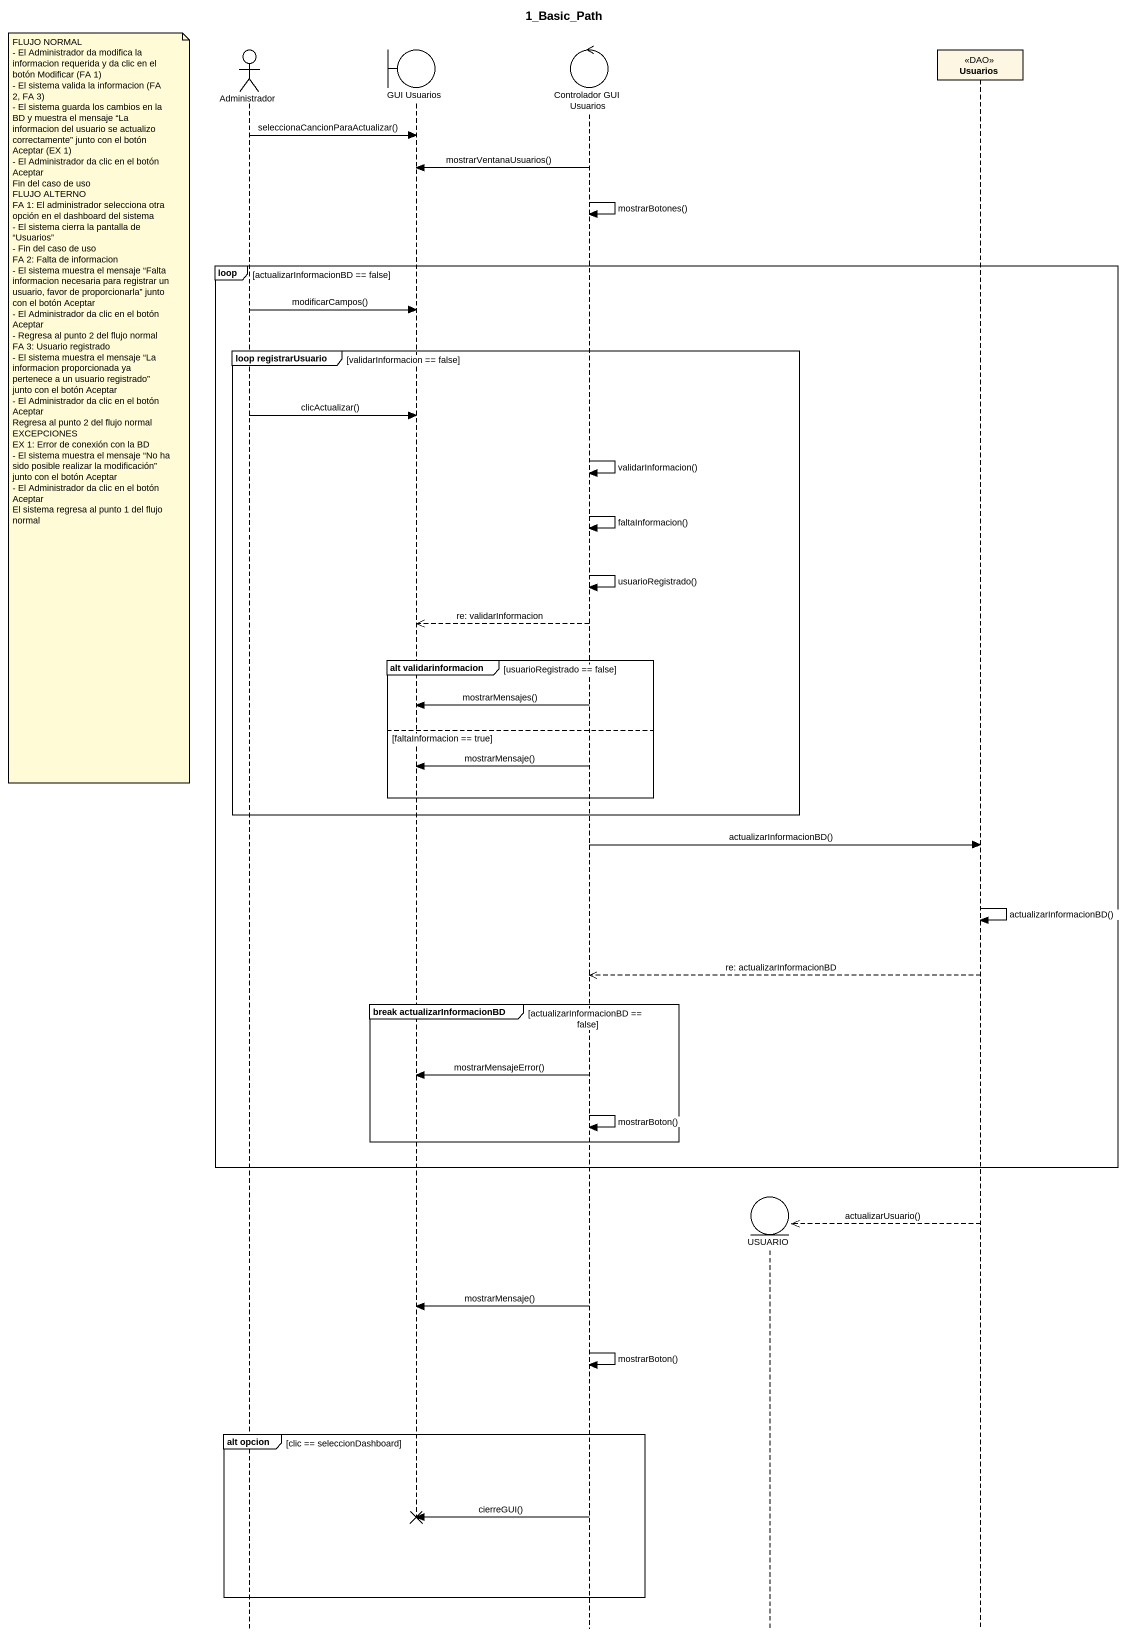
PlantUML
@startuml
title 1_Basic_Path
hide footbox
actor Administrador
boundary "GUI Usuarios" as GUI_Usuarios
control "Controlador GUI Usuarios" as Controlador_GUI_Usuarios
entity USUARIO
participant Usuarios <<DAO>>

Administrador -> GUI_Usuarios : seleccionaCancionParaActualizar()
Controlador_GUI_Usuarios -> GUI_Usuarios : mostrarVentanaUsuarios()
Controlador_GUI_Usuarios -> Controlador_GUI_Usuarios : mostrarBotones()
loop actualizarInformacionBD == false
  Administrador -> GUI_Usuarios : modificarCampos()
  group loop registrarUsuario [validarInformacion == false]
    note left of Administrador
      FLUJO NORMAL
      - El Administrador da modifica la informacion requerida y da clic en el botón Modificar (FA 1)
      - El sistema valida la informacion (FA 2, FA 3)
      - El sistema guarda los cambios en la BD y muestra el mensaje “La informacion del usuario se actualizo correctamente” junto con el botón Aceptar (EX 1)
      - El Administrador da clic en el botón Aceptar
      Fin del caso de uso
      FLUJO ALTERNO
      FA 1: El administrador selecciona otra opción en el dashboard del sistema
      - El sistema cierra la pantalla de “Usuarios”
      - Fin del caso de uso
      FA 2: Falta de informacion
      - El sistema muestra el mensaje “Falta informacion necesaria para registrar un usuario, favor de proporcionarla” junto con el botón Aceptar
      - El Administrador da clic en el botón Aceptar
      - Regresa al punto 2 del flujo normal
      FA 3: Usuario registrado
      - El sistema muestra el mensaje “La informacion proporcionada ya pertenece a un usuario registrado” junto con el botón Aceptar
      - El Administrador da clic en el botón Aceptar
      Regresa al punto 2 del flujo normal
      EXCEPCIONES
      EX 1: Error de conexión con la BD
      - El sistema muestra el mensaje “No ha sido posible realizar la modificación” junto con el botón Aceptar
      - El Administrador da clic en el botón Aceptar
      El sistema regresa al punto 1 del flujo normal
    end note
    Administrador -> GUI_Usuarios : clicActualizar()
    Controlador_GUI_Usuarios -> Controlador_GUI_Usuarios : validarInformacion()
    Controlador_GUI_Usuarios -> Controlador_GUI_Usuarios : faltaInformacion()
    Controlador_GUI_Usuarios -> Controlador_GUI_Usuarios : usuarioRegistrado()
    Controlador_GUI_Usuarios -->> GUI_Usuarios : re: validarInformacion
    group alt validarinformacion [usuarioRegistrado == false]
      Controlador_GUI_Usuarios -> GUI_Usuarios : mostrarMensajes()
    else faltaInformacion == true
      Controlador_GUI_Usuarios -> GUI_Usuarios : mostrarMensaje()
    end
  end
  Controlador_GUI_Usuarios -> Usuarios : actualizarInformacionBD()
  Usuarios -> Usuarios : actualizarInformacionBD()
  Usuarios -->> Controlador_GUI_Usuarios : re: actualizarInformacionBD
  group break actualizarInformacionBD [actualizarInformacionBD == false]
    Controlador_GUI_Usuarios -> GUI_Usuarios : mostrarMensajeError()
    Controlador_GUI_Usuarios -> Controlador_GUI_Usuarios : mostrarBoton()
  end
end
Usuarios -->> USUARIO ** : actualizarUsuario()
Controlador_GUI_Usuarios -> GUI_Usuarios : mostrarMensaje()
Controlador_GUI_Usuarios -> Controlador_GUI_Usuarios : mostrarBoton()
group alt opcion [clic == seleccionDashboard]
  Controlador_GUI_Usuarios -> GUI_Usuarios !! : cierreGUI()
end
@enduml
